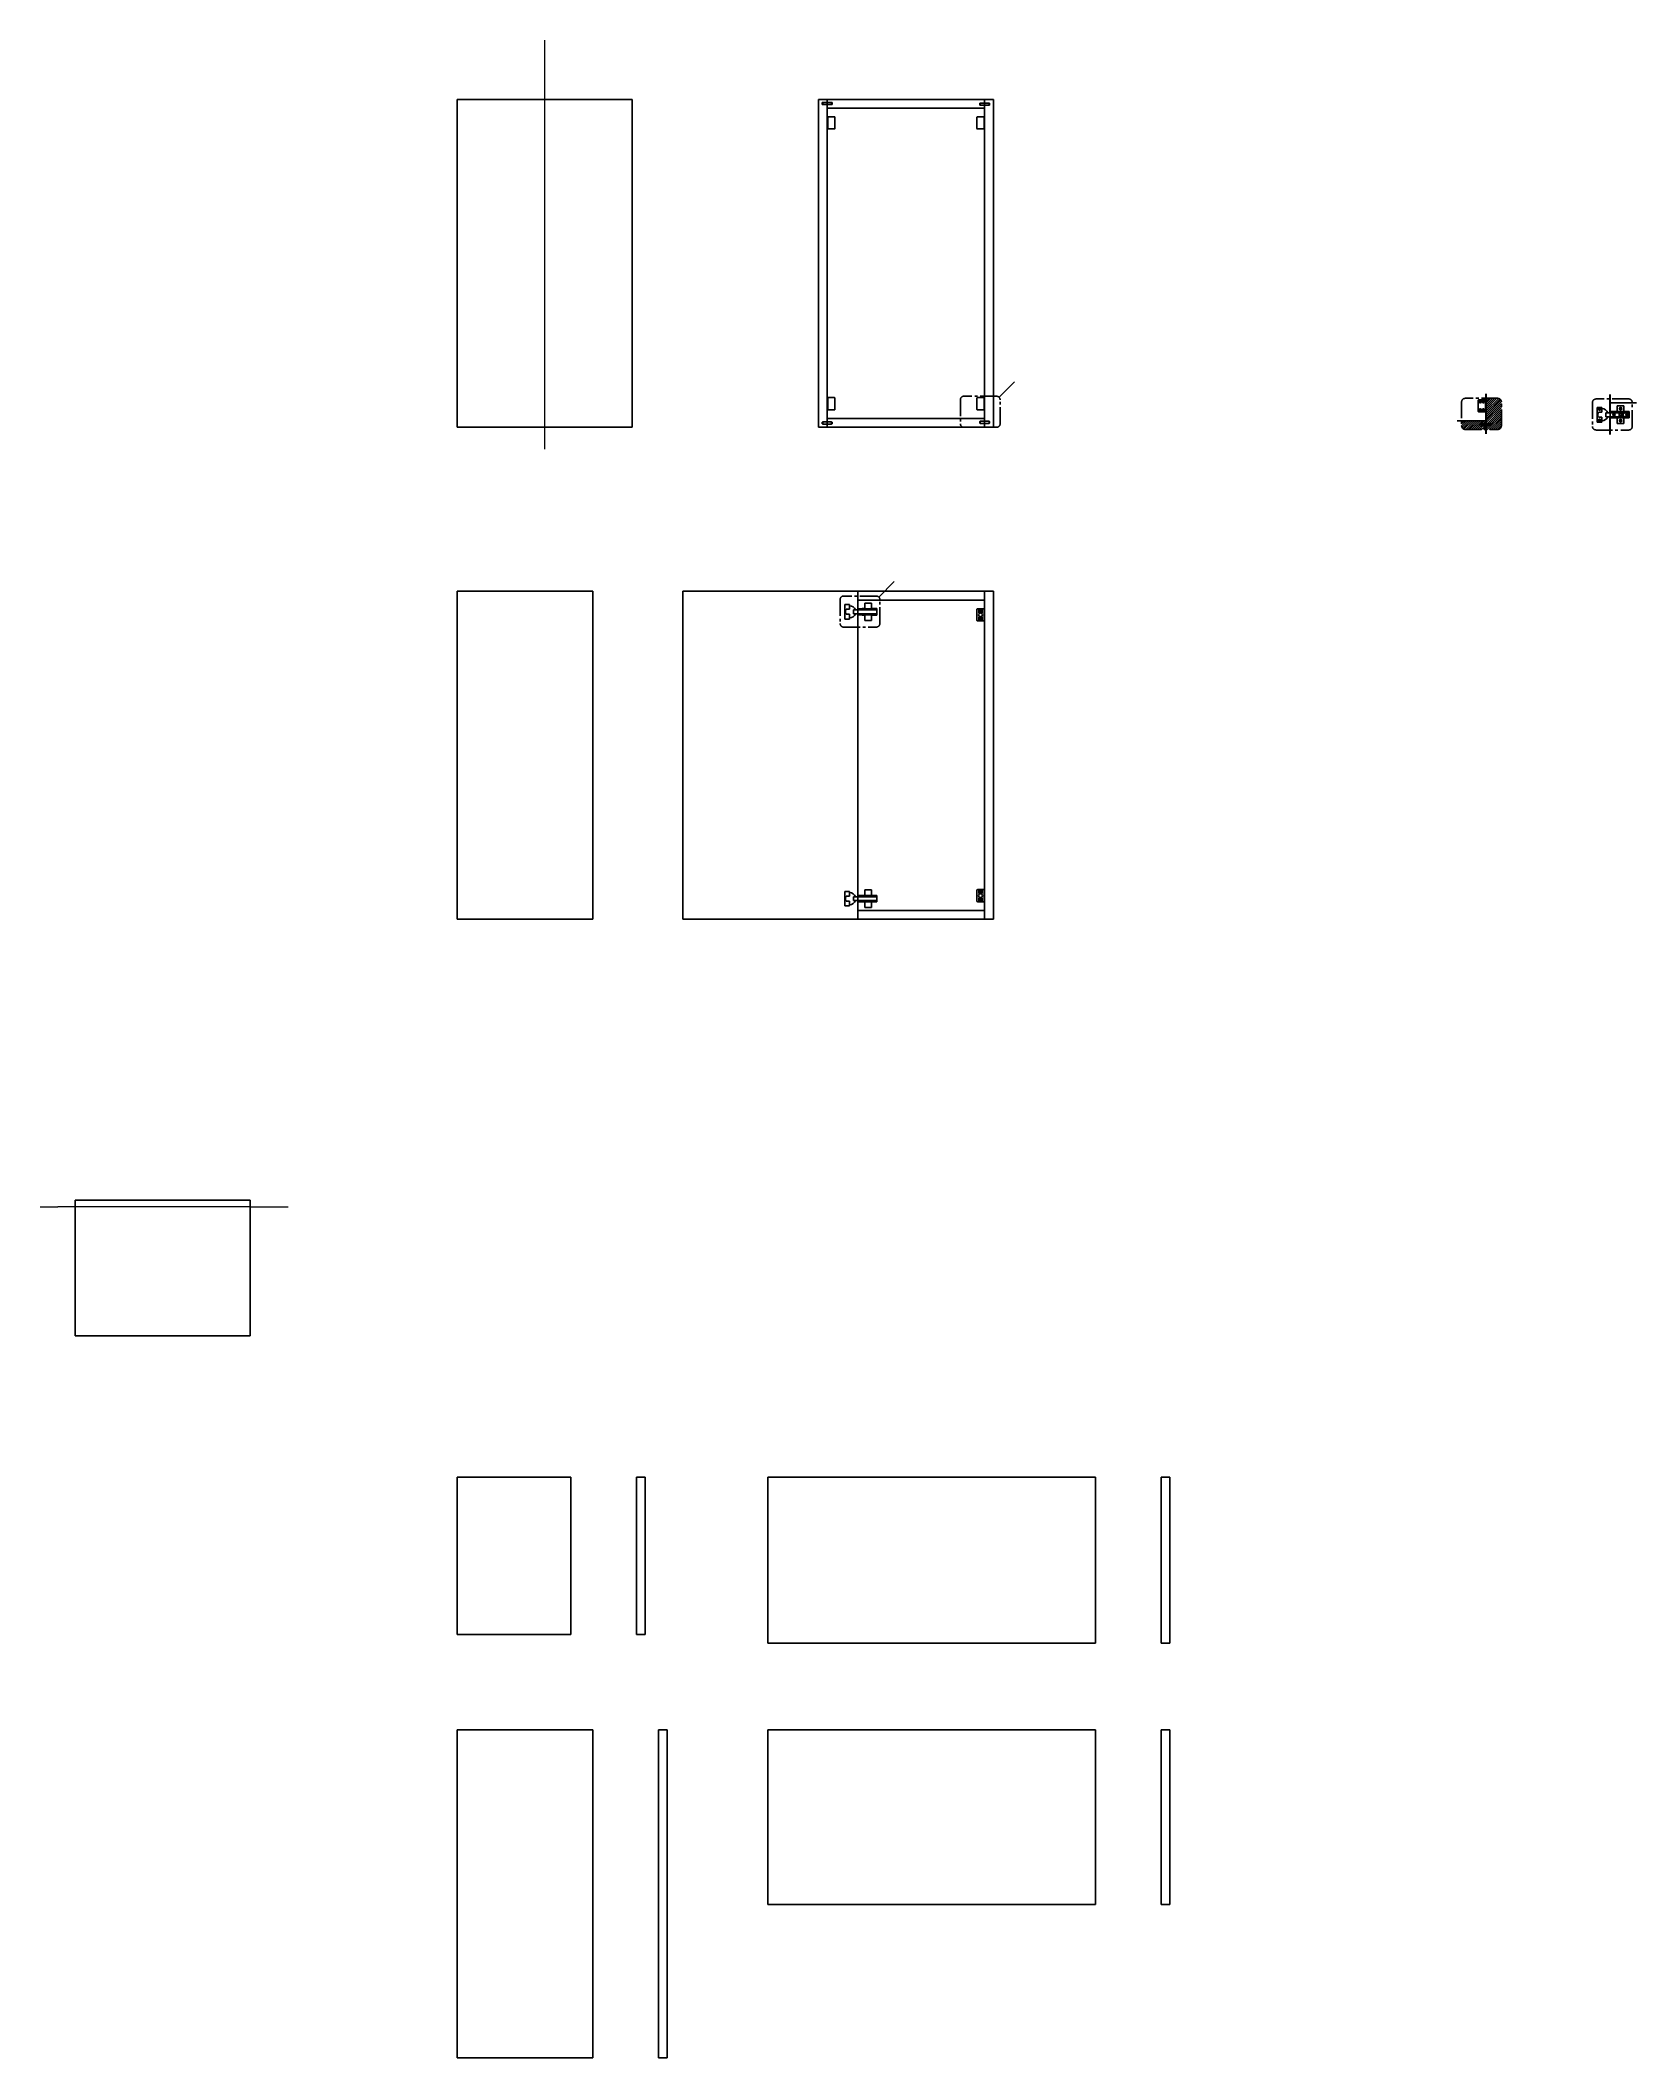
# Model space of a CAD drawing. Header units: millimetres. Extents: x 2189 to 2554, y 1517 to 1979.
import ezdxf

# ---------------------------------------------------------------- set-up
doc = ezdxf.new("R2010")
doc.units = ezdxf.units.MM
doc.linetypes.add('CENTER2', pattern=[1.125, 0.75, -0.125, 0.125, -0.125])
doc.layers.add('G-ANNO-TEXT', color=3, linetype='Continuous')
doc.layers.add('supporti', color=5, linetype='Continuous')
doc.layers.add('Linee e simboli', color=2, linetype='Continuous', lineweight=18)

msp = doc.modelspace()

# ---------------------------------------------------------------- hatches: boundary and pattern name
at = {"layer": 'G-ANNO-TEXT', "true_color": 0x939598}
h = msp.add_hatch(dxfattribs=at)
h.set_pattern_fill('ANSI31', color=252, scale=0.1)
h.paths.add_polyline_path([(2523.19, 1895.86, 0.414214), (2522.37, 1896.68), (2519.74, 1896.68), (2519.74, 1890.94), (2520.64, 1890.94), (2520.73, 1890.89), (2520.76, 1890.89), (2520.76, 1890.49), (2520.73, 1890.49), (2520.64, 1890.44), (2519.74, 1890.44), (2519.74, 1889.56), (2522.37, 1889.56, 0.414214), (2523.19, 1890.38)])
h.paths.add_polyline_path([(2518.52, 1890.89), (2518.55, 1890.89), (2518.64, 1890.94), (2519.64, 1890.94), (2519.64, 1891.56), (2514.09, 1891.56), (2514.09, 1890.38, 0.414214), (2514.91, 1889.56), (2519.64, 1889.56), (2519.64, 1890.44), (2518.64, 1890.44), (2518.55, 1890.49), (2518.52, 1890.49)])

# ---------------------------------------------------------------- linework, layer by layer
for p, q in [((2284.37, 1965.05), (2324.37, 1965.05)), ((2284.37, 1890.05), (2284.37, 1965.05)), ((2324.37, 1965.05), (2324.37, 1890.05)), ((2366.99, 1965.05), (2406.99, 1965.05)), ((2366.99, 1890.05), (2366.99, 1965.05)), ((2368.99, 1890.05), (2368.99, 1965.05)), ((2368.99, 1963.05), (2404.99, 1963.05)), ((2368.99, 1963.05), (2368.99, 1961.05)), ((2404.99, 1965.05), (2404.99, 1890.05)), ((2404.99, 1963.05), (2404.99, 1961.05)), ((2406.99, 1965.05), (2406.99, 1890.05)), ((2408.29, 1896.93), (2411.83, 1900.46)), ((2519.64, 1888.56), (2519.64, 1897.68)), ((2519.74, 1897.68), (2519.74, 1890.94)), ((2548, 1897.54), (2548, 1893.38)), ((2548.1, 1897.54), (2548.1, 1893.63)), ((2368.99, 1892.05), (2368.99, 1894.05)), ((2404.99, 1892.05), (2368.99, 1892.05)), ((2404.99, 1892.05), (2404.99, 1894.05)), ((2519.64, 1891.56), (2513.09, 1891.56)), ((2548, 1892.48), (2548, 1888.43)), ((2548.1, 1895.63), (2554.13, 1895.63)), ((2548.1, 1892.23), (2548.1, 1888.43)), ((2324.37, 1890.05), (2284.37, 1890.05)), ((2406.99, 1890.05), (2366.99, 1890.05)), ((2519.74, 1890.44), (2519.74, 1888.56)), ((2380.78, 1851.22), (2384.32, 1854.76)), ((2284.37, 1852.55), (2284.37, 1777.55)), ((2315.37, 1852.55), (2284.37, 1852.55)), ((2315.37, 1777.55), (2315.37, 1852.55)), ((2375.99, 1852.55), (2335.99, 1852.55)), ((2335.99, 1852.55), (2335.99, 1777.55)), ((2375.99, 1852.55), (2375.99, 1777.55)), ((2406.99, 1852.55), (2375.99, 1852.55)), ((2404.99, 1850.55), (2375.99, 1850.55)), ((2404.99, 1852.55), (2404.99, 1777.55)), ((2404.99, 1850.55), (2404.99, 1848.55)), ((2406.99, 1777.55), (2406.99, 1852.55)), ((2375.99, 1777.55), (2375.99, 1781.55)), ((2404.99, 1779.55), (2404.99, 1781.55)), ((2284.37, 1777.55), (2315.37, 1777.55)), ((2335.99, 1777.55), (2375.99, 1777.55)), ((2404.99, 1779.55), (2375.99, 1779.55)), ((2375.99, 1777.55), (2406.99, 1777.55)), ((2196.99, 1713.29), (2236.99, 1713.29)), ((2196.99, 1682.29), (2196.99, 1713.29)), ((2236.99, 1713.29), (2236.99, 1682.29)), ((2236.99, 1682.29), (2196.99, 1682.29)), ((2284.37, 1649.95), (2310.37, 1649.95)), ((2284.37, 1613.95), (2284.37, 1649.95)), ((2310.37, 1649.95), (2310.37, 1613.95)), ((2325.37, 1649.95), (2327.37, 1649.95)), ((2325.37, 1613.95), (2325.37, 1649.95)), ((2327.37, 1649.95), (2327.37, 1613.95)), ((2355.38, 1649.95), (2430.38, 1649.95)), ((2355.38, 1611.95), (2355.38, 1649.95)), ((2430.38, 1649.95), (2430.38, 1611.95)), ((2445.38, 1649.95), (2447.38, 1649.95)), ((2445.38, 1611.95), (2445.38, 1649.95)), ((2447.38, 1649.95), (2447.38, 1611.95)), ((2310.37, 1613.95), (2284.37, 1613.95)), ((2327.37, 1613.95), (2325.37, 1613.95)), ((2430.38, 1611.95), (2355.38, 1611.95)), ((2447.38, 1611.95), (2445.38, 1611.95)), ((2284.37, 1592.19), (2315.37, 1592.19)), ((2284.37, 1592.19), (2284.37, 1517.19)), ((2315.37, 1592.19), (2315.37, 1517.19)), ((2330.37, 1592.19), (2332.37, 1592.19)), ((2330.37, 1517.19), (2330.37, 1592.19)), ((2332.37, 1592.19), (2332.37, 1517.19)), ((2355.38, 1592.19), (2430.38, 1592.19)), ((2355.38, 1552.19), (2355.38, 1592.19)), ((2430.38, 1592.19), (2430.38, 1552.19)), ((2445.38, 1592.19), (2447.38, 1592.19)), ((2445.38, 1552.19), (2445.38, 1592.19)), ((2447.38, 1592.19), (2447.38, 1552.19)), ((2430.38, 1552.19), (2355.38, 1552.19)), ((2447.38, 1552.19), (2445.38, 1552.19)), ((2284.37, 1517.19), (2315.37, 1517.19)), ((2332.37, 1517.19), (2330.37, 1517.19))]:
    msp.add_line(p, q)
at = {"linetype": 'CENTER2', "ltscale": 5}
for p, q in [((2399.44, 1896.35), (2399.44, 1890.87)), ((2407.71, 1897.17), (2400.26, 1897.17)), ((2408.53, 1890.87), (2408.53, 1896.35)), ((2522.37, 1896.68), (2514.91, 1896.68)), ((2552.31, 1896.54), (2544.85, 1896.54)), ((2514.09, 1895.86), (2514.09, 1890.38)), ((2523.19, 1890.38), (2523.19, 1895.86)), ((2544.04, 1895.72), (2544.04, 1890.25)), ((2553.13, 1890.25), (2553.13, 1895.72)), ((2400.26, 1890.05), (2407.71, 1890.05)), ((2514.91, 1889.56), (2522.37, 1889.56)), ((2544.85, 1889.43), (2552.31, 1889.43)), ((2371.93, 1850.65), (2371.93, 1845.17)), ((2380.2, 1851.46), (2372.75, 1851.46)), ((2381.02, 1845.17), (2381.02, 1850.65)), ((2372.75, 1844.35), (2380.2, 1844.35))]:
    msp.add_line(p, q, dxfattribs=at)
for centre, start, end in [((2400.26, 1896.35), 90, 180), ((2407.71, 1896.35), 0, 90), ((2514.91, 1895.86), 90, 180), ((2522.37, 1895.86), 0, 90), ((2544.85, 1895.72), 90, 180), ((2552.31, 1895.72), 0, 90), ((2400.26, 1890.87), 180, 270), ((2407.71, 1890.87), 270, 0), ((2514.91, 1890.38), 180, 270), ((2522.37, 1890.38), 270, 0), ((2544.85, 1890.25), 180, 270), ((2552.31, 1890.25), 270, 0), ((2372.75, 1850.65), 90, 180), ((2380.2, 1850.65), 0, 90), ((2372.75, 1845.17), 180, 270), ((2380.2, 1845.17), 270, 0)]:
    msp.add_arc(centre, 0.819, start, end, dxfattribs=at)
at = {"layer": 'Linee e simboli'}
for p, q in [((2304.37, 1965.05), (2304.37, 1978.55)), ((2304.37, 1890.05), (2304.37, 1965.05)), ((2304.37, 1885.05), (2304.37, 1890.05)), ((2188.99, 1711.79), (2192.99, 1711.79)), ((2236.99, 1711.79), (2192.99, 1711.79)), ((2236.99, 1711.79), (2245.65, 1711.79))]:
    msp.add_line(p, q, dxfattribs=at)
at = {"layer": 'supporti'}
for p, q in [((2367.89, 1964.31), (2367.86, 1964.31)), ((2367.86, 1964.31), (2367.86, 1963.91)), ((2367.86, 1963.91), (2367.89, 1963.91)), ((2367.98, 1964.36), (2367.89, 1964.31)), ((2367.89, 1964.31), (2367.89, 1963.91)), ((2367.89, 1963.91), (2367.98, 1963.86)), ((2369.98, 1964.36), (2367.98, 1964.36)), ((2367.98, 1964.36), (2367.98, 1963.86)), ((2367.98, 1963.86), (2369.98, 1963.86)), ((2368.99, 1958.28), (2368.99, 1961.05)), ((2368.99, 1961.05), (2369.02, 1961.05)), ((2369.21, 1961.05), (2369.02, 1961.05)), ((2369.02, 1961.05), (2369.02, 1958.28)), ((2369.12, 1960.96), (2369.12, 1958.37)), ((2369.21, 1961.05), (2370.65, 1961.05)), ((2369.98, 1963.86), (2369.98, 1964.36)), ((2369.98, 1964.36), (2370.07, 1964.31)), ((2370.07, 1963.91), (2369.98, 1963.86)), ((2370.07, 1964.31), (2370.07, 1963.91)), ((2370.07, 1964.31), (2370.1, 1964.31)), ((2370.1, 1963.91), (2370.07, 1963.91)), ((2370.1, 1964.31), (2370.1, 1963.91)), ((2370.74, 1958.37), (2370.74, 1960.96)), ((2403.24, 1960.96), (2403.24, 1958.37)), ((2404.77, 1961.05), (2403.33, 1961.05)), ((2403.9, 1964.15), (2403.87, 1964.15)), ((2403.87, 1964.15), (2403.87, 1963.75)), ((2403.87, 1963.75), (2403.9, 1963.75)), ((2403.99, 1964.2), (2403.9, 1964.15)), ((2403.9, 1964.15), (2403.9, 1963.75)), ((2403.9, 1963.75), (2403.99, 1963.7)), ((2405.99, 1964.2), (2403.99, 1964.2)), ((2403.99, 1964.2), (2403.99, 1963.7)), ((2403.99, 1963.7), (2405.99, 1963.7)), ((2404.96, 1961.05), (2404.77, 1961.05)), ((2404.86, 1958.37), (2404.86, 1960.96)), ((2404.96, 1958.28), (2404.96, 1961.05)), ((2404.96, 1961.05), (2404.99, 1961.05)), ((2404.99, 1961.05), (2404.99, 1958.28)), ((2405.99, 1963.7), (2405.99, 1964.2)), ((2405.99, 1964.2), (2406.08, 1964.15)), ((2406.08, 1963.75), (2405.99, 1963.7)), ((2406.08, 1964.15), (2406.08, 1963.75)), ((2406.08, 1964.15), (2406.12, 1964.15)), ((2406.12, 1963.75), (2406.08, 1963.75)), ((2406.12, 1964.15), (2406.12, 1963.75)), ((2369.02, 1958.28), (2368.99, 1958.28)), ((2369.02, 1958.28), (2369.21, 1958.28)), ((2369.21, 1958.28), (2370.65, 1958.28)), ((2404.77, 1958.28), (2403.33, 1958.28)), ((2404.77, 1958.28), (2404.96, 1958.28)), ((2404.99, 1958.28), (2404.96, 1958.28)), ((2368.99, 1894.05), (2368.99, 1896.83)), ((2368.99, 1896.83), (2369.02, 1896.83)), ((2369.21, 1896.83), (2369.02, 1896.83)), ((2369.02, 1896.83), (2369.02, 1894.05)), ((2369.12, 1896.73), (2369.12, 1894.15)), ((2369.21, 1896.83), (2370.65, 1896.83)), ((2370.74, 1894.15), (2370.74, 1896.73)), ((2403.24, 1896.73), (2403.24, 1894.15)), ((2404.77, 1896.83), (2403.33, 1896.83)), ((2404.96, 1896.83), (2404.77, 1896.83)), ((2404.86, 1894.15), (2404.86, 1896.73)), ((2404.96, 1894.05), (2404.96, 1896.83)), ((2404.96, 1896.83), (2404.99, 1896.83)), ((2404.99, 1896.83), (2404.99, 1894.05)), ((2517.89, 1896.24), (2517.89, 1893.66)), ((2519.43, 1896.34), (2517.98, 1896.34)), ((2519.61, 1896.34), (2519.43, 1896.34)), ((2519.52, 1893.66), (2519.52, 1896.24)), ((2519.61, 1893.56), (2519.61, 1896.34)), ((2519.61, 1896.34), (2519.64, 1896.34)), ((2519.64, 1896.34), (2519.64, 1893.56)), ((2519.64, 1896.34), (2519.64, 1893.56)), ((2369.02, 1894.05), (2368.99, 1894.05)), ((2369.02, 1894.05), (2369.21, 1894.05)), ((2369.21, 1894.05), (2370.65, 1894.05)), ((2404.77, 1894.05), (2403.33, 1894.05)), ((2404.77, 1894.05), (2404.96, 1894.05)), ((2404.99, 1894.05), (2404.96, 1894.05)), ((2519.43, 1893.56), (2517.98, 1893.56)), ((2518.34, 1895.9), (2518.21, 1895.9)), ((2518.21, 1895.9), (2518.21, 1895.86)), ((2518.34, 1895.86), (2518.21, 1895.86)), ((2518.34, 1894.05), (2518.21, 1894.05)), ((2518.21, 1894.05), (2518.21, 1894.01)), ((2518.34, 1894.01), (2518.21, 1894.01)), ((2518.34, 1895.9), (2518.34, 1896.03)), ((2518.34, 1896.03), (2518.38, 1896.03)), ((2518.34, 1895.86), (2518.34, 1895.73)), ((2518.38, 1895.73), (2518.34, 1895.73)), ((2518.34, 1894.05), (2518.34, 1894.18)), ((2518.34, 1894.18), (2518.38, 1894.18)), ((2518.34, 1894.01), (2518.34, 1893.88)), ((2518.38, 1893.88), (2518.34, 1893.88)), ((2518.38, 1895.9), (2518.38, 1896.03)), ((2518.38, 1895.9), (2518.51, 1895.9)), ((2518.38, 1895.86), (2518.38, 1895.73)), ((2518.38, 1895.86), (2518.51, 1895.86)), ((2518.38, 1894.05), (2518.38, 1894.18)), ((2518.38, 1894.05), (2518.51, 1894.05)), ((2518.38, 1894.01), (2518.38, 1893.88)), ((2518.38, 1894.01), (2518.51, 1894.01)), ((2518.51, 1895.86), (2518.51, 1895.9)), ((2518.51, 1894.01), (2518.51, 1894.05)), ((2518.71, 1893.56), (2519.61, 1893.56)), ((2519.04, 1895.9), (2518.91, 1895.9)), ((2518.91, 1895.9), (2518.91, 1895.86)), ((2519.04, 1895.86), (2518.91, 1895.86)), ((2519.04, 1894.05), (2518.91, 1894.05)), ((2518.91, 1894.05), (2518.91, 1894.01)), ((2519.04, 1894.01), (2518.91, 1894.01)), ((2519.04, 1895.9), (2519.04, 1896.03)), ((2519.04, 1896.03), (2519.08, 1896.03)), ((2519.04, 1895.86), (2519.04, 1895.73)), ((2519.08, 1895.73), (2519.04, 1895.73)), ((2519.04, 1894.05), (2519.04, 1894.18)), ((2519.04, 1894.18), (2519.08, 1894.18)), ((2519.04, 1894.01), (2519.04, 1893.88)), ((2519.08, 1893.88), (2519.04, 1893.88)), ((2519.08, 1895.9), (2519.08, 1896.03)), ((2519.08, 1895.9), (2519.21, 1895.9)), ((2519.08, 1895.86), (2519.08, 1895.73)), ((2519.08, 1895.86), (2519.21, 1895.86)), ((2519.08, 1894.05), (2519.08, 1894.18)), ((2519.08, 1894.05), (2519.21, 1894.05)), ((2519.08, 1894.01), (2519.08, 1893.88)), ((2519.08, 1894.01), (2519.21, 1894.01)), ((2519.21, 1895.86), (2519.21, 1895.9)), ((2519.21, 1894.01), (2519.21, 1894.05)), ((2519.64, 1893.56), (2519.61, 1893.56)), ((2546.2, 1894.6), (2545.09, 1894.6)), ((2545.09, 1894.6), (2545.09, 1891.26)), ((2545.46, 1893.51), (2545.27, 1893.23)), ((2545.27, 1893.23), (2545.27, 1892.93)), ((2545.27, 1892.63), (2545.27, 1892.93)), ((2545.46, 1892.35), (2545.27, 1892.63)), ((2546.2, 1893.51), (2545.46, 1893.51)), ((2546.2, 1892.35), (2545.46, 1892.35)), ((2545.63, 1894.22), (2545.5, 1894.22)), ((2545.5, 1894.22), (2545.5, 1894.18)), ((2545.63, 1894.18), (2545.5, 1894.18)), ((2545.63, 1891.68), (2545.5, 1891.68)), ((2545.5, 1891.64), (2545.5, 1891.68)), ((2545.63, 1891.64), (2545.5, 1891.64)), ((2545.63, 1894.22), (2545.63, 1894.35)), ((2545.63, 1894.35), (2545.67, 1894.35)), ((2545.63, 1894.18), (2545.63, 1894.05)), ((2545.67, 1894.05), (2545.63, 1894.05)), ((2545.63, 1891.68), (2545.63, 1891.81)), ((2545.67, 1891.81), (2545.63, 1891.81)), ((2545.63, 1891.64), (2545.63, 1891.51)), ((2545.67, 1894.22), (2545.67, 1894.35)), ((2545.67, 1894.22), (2545.8, 1894.22)), ((2545.67, 1894.18), (2545.67, 1894.05)), ((2545.67, 1894.18), (2545.8, 1894.18)), ((2545.67, 1891.68), (2545.67, 1891.81)), ((2545.67, 1891.68), (2545.8, 1891.68)), ((2545.67, 1891.64), (2545.67, 1891.51)), ((2545.67, 1891.64), (2545.8, 1891.64)), ((2545.8, 1894.18), (2545.8, 1894.22)), ((2545.8, 1891.68), (2545.8, 1891.64)), ((2546.2, 1893.51), (2546.2, 1894.6)), ((2546.2, 1891.26), (2546.2, 1892.35)), ((2548.1, 1893.38), (2547.1, 1893.38)), ((2547.1, 1893.38), (2547.1, 1892.48)), ((2547.1, 1892.48), (2548.1, 1892.48)), ((2548.1, 1893.63), (2552.45, 1893.63)), ((2548.1, 1893.63), (2548.1, 1892.23)), ((2548.1, 1893.38), (2552.45, 1893.38)), ((2548.1, 1892.48), (2552.45, 1892.48)), ((2552.45, 1892.23), (2548.1, 1892.23)), ((2548.7, 1892.96), (2548.92, 1892.96)), ((2548.7, 1892.91), (2548.92, 1892.91)), ((2548.92, 1893.18), (2548.92, 1892.96)), ((2548.92, 1892.91), (2548.92, 1892.68)), ((2548.97, 1893.18), (2548.97, 1892.96)), ((2548.97, 1892.96), (2549.2, 1892.96)), ((2548.97, 1892.91), (2549.2, 1892.91)), ((2548.97, 1892.91), (2548.97, 1892.68)), ((2549.1, 1893.68), (2549.7, 1893.68)), ((2549.1, 1893.68), (2549.1, 1893.68)), ((2549.1, 1893.68), (2549.1, 1893.63)), ((2549.1, 1892.18), (2549.1, 1892.23)), ((2549.7, 1892.18), (2549.1, 1892.18)), ((2551.2, 1894.93), (2549.7, 1894.93)), ((2549.7, 1894.93), (2549.7, 1893.68)), ((2549.7, 1890.93), (2549.7, 1892.18)), ((2550.13, 1892.61), (2550.13, 1893.25)), ((2550.13, 1893.25), (2550.77, 1893.25)), ((2550.77, 1892.61), (2550.13, 1892.61)), ((2550.43, 1894.33), (2550.3, 1894.33)), ((2550.3, 1894.33), (2550.3, 1894.29)), ((2550.43, 1894.29), (2550.3, 1894.29)), ((2550.43, 1891.58), (2550.3, 1891.58)), ((2550.3, 1891.58), (2550.3, 1891.54)), ((2550.43, 1894.33), (2550.43, 1894.46)), ((2550.43, 1894.46), (2550.47, 1894.46)), ((2550.43, 1894.29), (2550.43, 1894.16)), ((2550.47, 1894.16), (2550.43, 1894.16)), ((2550.43, 1891.58), (2550.43, 1891.71)), ((2550.43, 1891.71), (2550.47, 1891.71)), ((2550.47, 1894.33), (2550.47, 1894.46)), ((2550.47, 1894.33), (2550.6, 1894.33)), ((2550.47, 1894.29), (2550.47, 1894.16)), ((2550.47, 1894.29), (2550.6, 1894.29)), ((2550.47, 1891.58), (2550.47, 1891.71)), ((2550.47, 1891.58), (2550.6, 1891.58)), ((2550.6, 1894.29), (2550.6, 1894.33)), ((2550.6, 1891.54), (2550.6, 1891.58)), ((2550.77, 1892.61), (2550.77, 1893.25)), ((2551.2, 1893.68), (2551.2, 1894.93)), ((2551.2, 1893.68), (2552.45, 1893.68)), ((2552.45, 1892.18), (2551.2, 1892.18)), ((2551.2, 1892.18), (2551.2, 1890.93)), ((2551.93, 1892.95), (2551.8, 1892.95)), ((2551.8, 1892.91), (2551.8, 1892.95)), ((2551.93, 1892.91), (2551.8, 1892.91)), ((2551.93, 1892.95), (2551.93, 1893.08)), ((2551.93, 1893.08), (2551.97, 1893.08)), ((2551.93, 1892.91), (2551.93, 1892.78)), ((2551.97, 1892.78), (2551.93, 1892.78)), ((2551.97, 1892.95), (2551.97, 1893.08)), ((2551.97, 1892.95), (2552.1, 1892.95)), ((2551.97, 1892.91), (2551.97, 1892.78)), ((2551.97, 1892.91), (2552.1, 1892.91)), ((2552.1, 1892.91), (2552.1, 1892.95)), ((2552.45, 1893.68), (2552.45, 1892.18)), ((2367.89, 1891.24), (2367.86, 1891.24)), ((2367.86, 1891.24), (2367.86, 1890.84)), ((2367.86, 1890.84), (2367.89, 1890.84)), ((2367.98, 1891.29), (2367.89, 1891.24)), ((2367.89, 1891.24), (2367.89, 1890.84)), ((2367.89, 1890.84), (2367.98, 1890.79)), ((2369.98, 1891.29), (2367.98, 1891.29)), ((2367.98, 1891.29), (2367.98, 1890.79)), ((2367.98, 1890.79), (2369.98, 1890.79)), ((2369.98, 1890.79), (2369.98, 1891.29)), ((2369.98, 1891.29), (2370.07, 1891.24)), ((2370.07, 1890.84), (2369.98, 1890.79)), ((2370.07, 1891.24), (2370.07, 1890.84)), ((2370.07, 1891.24), (2370.1, 1891.24)), ((2370.1, 1890.84), (2370.07, 1890.84)), ((2370.1, 1891.24), (2370.1, 1890.84)), ((2403.9, 1891.38), (2403.86, 1891.38)), ((2403.86, 1891.38), (2403.86, 1890.98)), ((2403.86, 1890.98), (2403.9, 1890.98)), ((2403.99, 1891.43), (2403.9, 1891.38)), ((2403.9, 1891.38), (2403.9, 1890.98)), ((2403.9, 1890.98), (2403.99, 1890.93)), ((2405.99, 1891.43), (2403.99, 1891.43)), ((2403.99, 1891.43), (2403.99, 1890.93)), ((2403.99, 1890.93), (2405.99, 1890.93)), ((2405.99, 1890.93), (2405.99, 1891.43)), ((2405.99, 1891.43), (2406.07, 1891.38)), ((2406.07, 1890.98), (2405.99, 1890.93)), ((2406.07, 1891.38), (2406.07, 1890.98)), ((2406.07, 1891.38), (2406.11, 1891.38)), ((2406.11, 1890.98), (2406.07, 1890.98)), ((2406.11, 1891.38), (2406.11, 1890.98)), ((2518.55, 1890.89), (2518.52, 1890.89)), ((2518.52, 1890.89), (2518.52, 1890.49)), ((2518.52, 1890.49), (2518.55, 1890.49)), ((2518.64, 1890.94), (2518.55, 1890.89)), ((2518.55, 1890.89), (2518.55, 1890.49)), ((2518.55, 1890.49), (2518.64, 1890.44)), ((2520.64, 1890.94), (2518.64, 1890.94)), ((2518.64, 1890.94), (2518.64, 1890.44)), ((2520.64, 1890.92), (2518.64, 1890.92)), ((2520.64, 1890.89), (2518.64, 1890.89)), ((2520.64, 1890.84), (2518.64, 1890.84)), ((2520.64, 1890.74), (2518.64, 1890.74)), ((2520.64, 1890.64), (2518.64, 1890.64)), ((2520.64, 1890.54), (2518.64, 1890.54)), ((2520.64, 1890.49), (2518.64, 1890.49)), ((2520.64, 1890.47), (2518.64, 1890.47)), ((2518.64, 1890.44), (2520.64, 1890.44)), ((2520.64, 1890.44), (2520.64, 1890.94)), ((2520.64, 1890.94), (2520.73, 1890.89)), ((2520.73, 1890.49), (2520.64, 1890.44)), ((2520.73, 1890.89), (2520.73, 1890.49)), ((2520.73, 1890.89), (2520.76, 1890.89)), ((2520.76, 1890.49), (2520.73, 1890.49)), ((2520.76, 1890.89), (2520.76, 1890.49)), ((2546.2, 1891.26), (2545.09, 1891.26)), ((2545.63, 1891.51), (2545.67, 1891.51)), ((2551.2, 1890.93), (2549.7, 1890.93)), ((2550.43, 1891.54), (2550.3, 1891.54)), ((2550.43, 1891.54), (2550.43, 1891.41)), ((2550.47, 1891.41), (2550.43, 1891.41)), ((2550.47, 1891.54), (2550.47, 1891.41)), ((2550.47, 1891.54), (2550.6, 1891.54)), ((2374.1, 1849.52), (2372.98, 1849.52)), ((2372.98, 1846.18), (2372.98, 1849.52)), ((2374.1, 1846.18), (2372.98, 1846.18)), ((2373.35, 1848.43), (2373.16, 1848.15)), ((2373.16, 1848.15), (2373.16, 1847.85)), ((2373.16, 1847.56), (2373.16, 1847.85)), ((2373.35, 1847.28), (2373.16, 1847.56)), ((2374.1, 1848.43), (2373.35, 1848.43)), ((2374.1, 1847.28), (2373.35, 1847.28)), ((2374.1, 1848.43), (2374.1, 1849.52)), ((2374.1, 1846.18), (2374.1, 1847.28)), ((2375.99, 1848.3), (2374.99, 1848.3)), ((2374.99, 1848.3), (2374.99, 1847.4)), ((2374.99, 1847.4), (2375.99, 1847.4)), ((2375.99, 1848.55), (2380.34, 1848.55)), ((2375.99, 1848.55), (2375.99, 1847.15)), ((2375.99, 1848.3), (2380.34, 1848.3)), ((2375.99, 1847.4), (2380.34, 1847.4)), ((2380.34, 1847.15), (2375.99, 1847.15)), ((2376.99, 1848.6), (2377.59, 1848.6)), ((2376.99, 1848.6), (2376.99, 1848.6)), ((2376.99, 1848.6), (2376.99, 1848.55)), ((2376.99, 1847.1), (2376.99, 1847.15)), ((2377.59, 1847.1), (2376.99, 1847.1)), ((2379.09, 1849.85), (2377.59, 1849.85)), ((2377.59, 1849.85), (2377.59, 1848.6)), ((2377.59, 1845.85), (2377.59, 1847.1)), ((2379.09, 1845.85), (2377.59, 1845.85)), ((2379.09, 1848.6), (2379.09, 1849.85)), ((2379.09, 1848.6), (2380.34, 1848.6)), ((2380.34, 1847.1), (2379.09, 1847.1)), ((2379.09, 1847.1), (2379.09, 1845.85)), ((2380.34, 1848.6), (2380.34, 1847.1)), ((2403.24, 1845.87), (2403.24, 1848.46)), ((2404.77, 1848.55), (2403.33, 1848.55)), ((2404.77, 1845.78), (2403.33, 1845.78)), ((2403.5, 1848.36), (2404.6, 1848.36)), ((2403.5, 1848.18), (2404.6, 1848.18)), ((2403.5, 1847.99), (2404.6, 1847.99)), ((2403.5, 1847.8), (2404.6, 1847.8)), ((2403.5, 1846.53), (2404.6, 1846.53)), ((2403.5, 1846.34), (2404.6, 1846.34)), ((2403.5, 1846.15), (2404.6, 1846.15)), ((2403.5, 1845.96), (2404.6, 1845.96)), ((2404.77, 1848.55), (2404.96, 1848.55)), ((2404.96, 1845.78), (2404.77, 1845.78)), ((2404.86, 1848.46), (2404.86, 1845.87)), ((2404.96, 1848.55), (2404.96, 1845.78)), ((2404.99, 1848.55), (2404.96, 1848.55)), ((2404.96, 1845.78), (2404.99, 1845.78)), ((2404.99, 1845.78), (2404.99, 1848.55)), ((2374.1, 1783.92), (2372.98, 1783.92)), ((2372.98, 1783.92), (2372.98, 1780.58)), ((2373.35, 1782.83), (2373.16, 1782.55)), ((2373.16, 1782.55), (2373.16, 1782.25)), ((2373.16, 1781.96), (2373.16, 1782.25)), ((2373.35, 1781.68), (2373.16, 1781.96)), ((2374.1, 1782.83), (2373.35, 1782.83)), ((2374.1, 1781.68), (2373.35, 1781.68)), ((2374.1, 1782.83), (2374.1, 1783.92)), ((2374.1, 1780.58), (2374.1, 1781.68)), ((2375.99, 1782.7), (2374.99, 1782.7)), ((2374.99, 1782.7), (2374.99, 1781.8)), ((2374.99, 1781.8), (2375.99, 1781.8)), ((2375.99, 1782.95), (2380.34, 1782.95)), ((2375.99, 1782.95), (2375.99, 1781.55)), ((2375.99, 1782.7), (2380.34, 1782.7)), ((2375.99, 1781.8), (2380.34, 1781.8)), ((2380.34, 1781.55), (2375.99, 1781.55)), ((2376.99, 1783), (2377.59, 1783)), ((2377.59, 1781.5), (2376.99, 1781.5)), ((2379.09, 1784.25), (2377.59, 1784.25)), ((2377.59, 1784.25), (2377.59, 1783)), ((2377.59, 1780.25), (2377.59, 1781.5)), ((2379.09, 1783), (2379.09, 1784.25)), ((2379.09, 1783), (2380.34, 1783)), ((2380.34, 1781.5), (2379.09, 1781.5)), ((2379.09, 1781.5), (2379.09, 1780.25)), ((2380.34, 1783), (2380.34, 1781.5)), ((2403.24, 1781.65), (2403.24, 1784.23)), ((2404.77, 1784.33), (2403.33, 1784.33)), ((2404.77, 1781.55), (2403.33, 1781.55)), ((2403.5, 1784.14), (2404.6, 1784.14)), ((2403.5, 1783.95), (2404.6, 1783.95)), ((2403.5, 1783.76), (2404.6, 1783.76)), ((2403.5, 1783.58), (2404.6, 1783.58)), ((2403.5, 1782.31), (2404.6, 1782.31)), ((2403.5, 1782.12), (2404.6, 1782.12)), ((2403.5, 1781.93), (2404.6, 1781.93)), ((2403.5, 1781.74), (2404.6, 1781.74)), ((2404.77, 1784.33), (2404.96, 1784.33)), ((2404.96, 1781.55), (2404.77, 1781.55)), ((2404.86, 1784.23), (2404.86, 1781.65)), ((2404.96, 1784.33), (2404.96, 1781.55)), ((2404.99, 1784.33), (2404.96, 1784.33)), ((2404.96, 1781.55), (2404.99, 1781.55)), ((2404.99, 1781.55), (2404.99, 1784.33)), ((2374.1, 1780.58), (2372.98, 1780.58)), ((2379.09, 1780.25), (2377.59, 1780.25))]:
    msp.add_line(p, q, dxfattribs=at)
for centre, radius in [((2518.36, 1895.88), 0.266), ((2518.36, 1894.03), 0.266), ((2518.36, 1895.88), 0.244), ((2518.36, 1895.88), 0.242), ((2518.36, 1894.03), 0.244), ((2518.36, 1894.03), 0.242), ((2519.06, 1895.88), 0.266), ((2519.06, 1894.03), 0.266), ((2519.06, 1895.88), 0.244), ((2519.06, 1894.03), 0.244), ((2519.06, 1895.88), 0.242), ((2519.06, 1894.03), 0.242), ((2545.65, 1894.2), 0.266), ((2545.65, 1891.66), 0.266), ((2545.65, 1894.2), 0.244), ((2545.65, 1894.2), 0.242), ((2545.65, 1891.66), 0.244), ((2545.65, 1891.66), 0.242), ((2548.95, 1892.93), 0.25), ((2550.45, 1894.31), 0.266), ((2550.45, 1892.93), 0.266), ((2550.45, 1891.56), 0.266), ((2550.45, 1894.31), 0.244), ((2550.45, 1891.56), 0.244), ((2550.45, 1894.31), 0.242), ((2550.45, 1891.56), 0.242), ((2551.95, 1892.93), 0.266), ((2551.95, 1892.93), 0.244), ((2551.95, 1892.93), 0.242), ((2404.05, 1847.16), 0.438), ((2404.05, 1782.94), 0.438)]:
    msp.add_circle(centre, radius, dxfattribs=at)
for centre, radius, start, end in [((2369.22, 1960.95), 0.0985, 94.9741, 179.5617), ((2370.64, 1960.95), 0.0985, 0.4383, 85.0259), ((2403.34, 1960.95), 0.0985, 94.9741, 179.5617), ((2404.76, 1960.95), 0.0985, 0.4383, 85.0259), ((2369.22, 1958.37), 0.0985, 180.4383, 265.0259), ((2370.64, 1958.37), 0.0985, 274.9741, 359.5617), ((2403.34, 1958.37), 0.0985, 180.4383, 265.0259), ((2404.76, 1958.37), 0.0985, 274.9741, 359.5617), ((2369.22, 1896.73), 0.0985, 94.9741, 179.5617), ((2370.64, 1896.73), 0.0985, 0.4383, 85.0259), ((2403.34, 1896.73), 0.0985, 94.9741, 179.5617), ((2404.76, 1896.73), 0.0985, 0.4383, 85.0259), ((2517.99, 1896.24), 0.0985, 94.9741, 179.5617), ((2519.42, 1896.24), 0.0985, 0.4383, 85.0259), ((2369.22, 1894.15), 0.0985, 180.4383, 265.0259), ((2370.64, 1894.15), 0.0985, 274.9741, 359.5617), ((2403.34, 1894.15), 0.0985, 180.4383, 265.0259), ((2404.76, 1894.15), 0.0985, 274.9741, 359.5617), ((2517.99, 1893.66), 0.0985, 180.4383, 265.0259), ((2519.42, 1893.66), 0.0985, 274.9741, 359.5617), ((2546.2, 1892.93), 1.39, 18.8424, 90), ((2546.2, 1892.93), 1.39, 270, 341.1589), ((2548.95, 1892.93), 0.2, 97.1808, 172.8192), ((2548.95, 1892.93), 0.2, 187.1808, 262.8192), ((2548.95, 1892.93), 0.2, 7.1808, 82.8192), ((2548.95, 1892.93), 0.2, 277.1808, 352.8192), ((2551.46, 1892.93), 0.45, 89.4905, 270.5095), ((2374.1, 1847.85), 1.39, 18.8424, 90), ((2374.1, 1847.85), 1.39, 270, 341.1589), ((2403.34, 1848.45), 0.0985, 94.9741, 179.5617), ((2403.34, 1845.87), 0.0985, 180.4383, 265.0259), ((2404.76, 1848.45), 0.0985, 0.4383, 85.0259), ((2404.76, 1845.87), 0.0985, 274.9741, 359.5617), ((2374.1, 1782.25), 1.39, 18.8424, 90), ((2374.1, 1782.25), 1.39, 270, 341.1589), ((2403.34, 1784.23), 0.0985, 94.9741, 179.5617), ((2403.34, 1781.65), 0.0985, 180.4383, 265.0259), ((2404.76, 1784.23), 0.0985, 0.4383, 85.0259), ((2404.76, 1781.65), 0.0985, 274.9741, 359.5617)]:
    msp.add_arc(centre, radius, start, end, dxfattribs=at)

doc.saveas('drawing.dxf')
